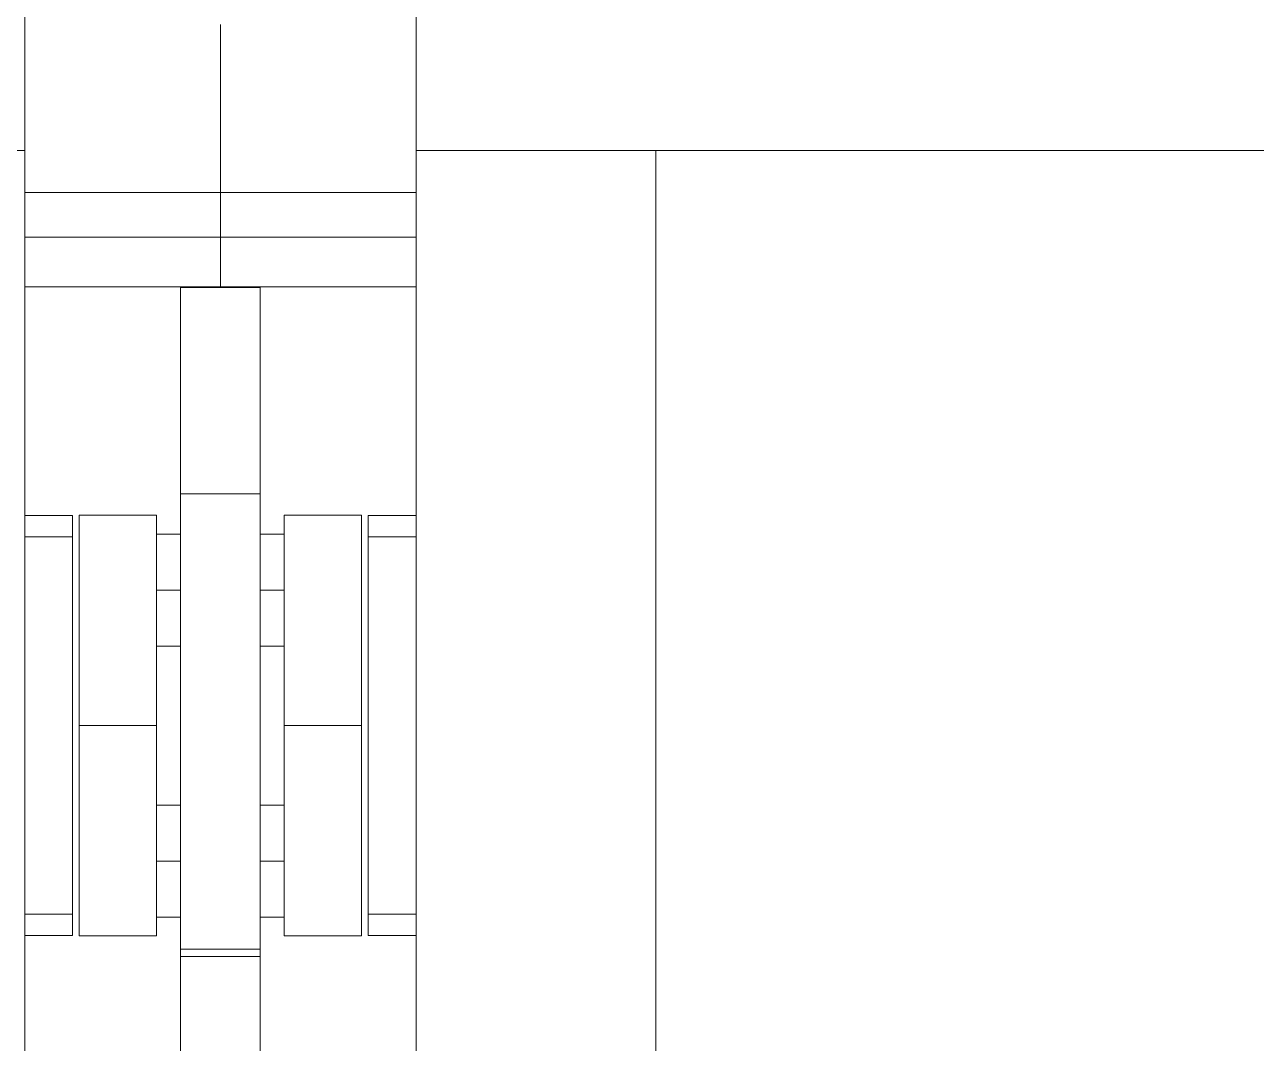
# Model space of a CAD drawing. Header units: millimetres. Extents: x -46169 to 237885, y -84465 to 18123.
# Drawn here: x 230815.9 to 230970.1, y -80615.1 to -80487.6 of the extents above; entities that cross this region are included whole.
import ezdxf

# ---------------------------------------------------------------- set-up
doc = ezdxf.new("R2010")
doc.units = ezdxf.units.MM
doc.header["$MEASUREMENT"] = 0
doc.linetypes.add('Wipeout_Contour', pattern=[1000, 0, -1000])
doc.layers.add('New_A-20-M_Floor_Slab', color=7, linetype='Continuous')
doc.layers.add('New_A-35-M_FFE_Fixed', color=7, linetype='Continuous')
doc.layers.add('New_A-35-M_FFE_Fixed_Pen_No__1', color=7, linetype='Continuous', lineweight=13)

# ---------------------------------------------------------------- blocks, each defined once
blk = doc.blocks.new('Section Elem_269_4', base_point=(208268.76, -84332.61))
at = {"color": 254, "linetype": 'Wipeout_Contour', "lineweight": 0, "ltscale": 3911761.445646594}
blk.add_wipeout([(230821.94, -80601.62), (230815.94, -80601.62), (230815.94, -80615.11), (230835.44, -80615.11), (230835.44, -80599.29), (230832.44, -80599.29), (230832.44, -80601.65), (230822.75, -80601.65), (230822.75, -80549.01), (230832.44, -80549.01), (230832.44, -80551.38), (230835.44, -80551.38), (230835.44, -80520.4), (230815.94, -80520.4), (230815.94, -80549.04), (230821.94, -80549.04)], dxfattribs=at).dxf.layer = 'New_A-20-M_Floor_Slab'
at = {"color": 254, "linetype": 'Wipeout_Contour', "lineweight": 0, "ltscale": 3912182.668352155}
blk.add_wipeout([(230864.94, -80520.4), (230845.44, -80520.4), (230845.44, -80551.38), (230848.44, -80551.38), (230848.44, -80549.01), (230858.12, -80549.01), (230858.12, -80601.65), (230848.44, -80601.65), (230848.44, -80599.29), (230845.44, -80599.29), (230845.44, -80615.11), (230864.94, -80615.11), (230864.94, -80601.62), (230858.94, -80601.62), (230858.94, -80549.04), (230864.94, -80549.04)], dxfattribs=at).dxf.layer = 'New_A-20-M_Floor_Slab'
at = {"color": 254, "linetype": 'Wipeout_Contour', "lineweight": 0, "ltscale": 977970.877563}
blk.add_wipeout([(230832.44, -80565.38), (230832.44, -80585.29), (230835.44, -80585.29), (230835.44, -80565.38)], dxfattribs=at).dxf.layer = 'New_A-20-M_Floor_Slab'
at = {"color": 254, "linetype": 'Wipeout_Contour', "lineweight": 0, "ltscale": 978019.972754}
blk.add_wipeout([(230848.44, -80565.38), (230845.44, -80565.38), (230845.44, -80585.29), (230848.44, -80585.29)], dxfattribs=at).dxf.layer = 'New_A-20-M_Floor_Slab'
blk = doc.blocks.new('Section Elem_272_4', base_point=(208268.76, -84332.61))
at = {"color": 254, "linetype": 'Wipeout_Contour', "lineweight": 0, "ltscale": 1222403.682697684}
blk.add_wipeout([(230840.44, -80520.4), (230835.44, -80520.4), (230835.44, -80520.48), (230845.44, -80520.48), (230845.44, -80520.4)], dxfattribs=at).dxf.layer = 'New_A-35-M_FFE_Fixed'
at = {"color": 254, "linetype": 'Wipeout_Contour', "lineweight": 0, "ltscale": 977944.945383}
blk.add_wipeout([(230845.44, -80538.96), (230845.44, -80535.1), (230835.44, -80535.1), (230835.44, -80538.96)], dxfattribs=at).dxf.layer = 'New_A-35-M_FFE_Fixed'
at = {"color": 254, "linetype": 'Wipeout_Contour', "lineweight": 0, "ltscale": 977956.886688}
blk.add_wipeout([(230845.44, -80546.33), (230845.44, -80545.85), (230835.44, -80545.85), (230835.44, -80546.33)], dxfattribs=at).dxf.layer = 'New_A-35-M_FFE_Fixed'
at = {"color": 254, "linetype": 'Wipeout_Contour', "lineweight": 0, "ltscale": 977879.917204}
blk.add_wipeout([(230815.94, -80549.04), (230815.94, -80549.56), (230821.94, -80549.56), (230821.94, -80549.04)], dxfattribs=at).dxf.layer = 'New_A-35-M_FFE_Fixed'
at = {"color": 254, "linetype": 'Wipeout_Contour', "lineweight": 0, "ltscale": 977941.003774}
blk.add_wipeout([(230832.44, -80553.43), (230835.44, -80553.43), (230835.44, -80551.91), (230832.44, -80551.91)], dxfattribs=at).dxf.layer = 'New_A-35-M_FFE_Fixed'
at = {"color": 254, "linetype": 'Wipeout_Contour', "lineweight": 0, "ltscale": 977946.761971}
blk.add_wipeout([(230832.44, -80555.7), (230832.44, -80558.38), (230835.44, -80558.38), (230835.44, -80555.7)], dxfattribs=at).dxf.layer = 'New_A-35-M_FFE_Fixed'
at = {"color": 254, "linetype": 'Wipeout_Contour', "lineweight": 0, "ltscale": 977956.051228}
blk.add_wipeout([(230832.44, -80563.33), (230832.44, -80564.84), (230835.44, -80564.84), (230835.44, -80563.33)], dxfattribs=at).dxf.layer = 'New_A-35-M_FFE_Fixed'
at = {"color": 254, "linetype": 'Wipeout_Contour', "lineweight": 0, "ltscale": 977988.201787}
blk.add_wipeout([(230832.44, -80589.61), (230835.44, -80589.61), (230835.44, -80587.34), (230832.44, -80587.34)], dxfattribs=at).dxf.layer = 'New_A-35-M_FFE_Fixed'
at = {"color": 254, "linetype": 'Wipeout_Contour', "lineweight": 0, "ltscale": 977998.259948}
blk.add_wipeout([(230832.44, -80594.97), (230832.44, -80597.24), (230835.44, -80597.24), (230835.44, -80594.97)], dxfattribs=at).dxf.layer = 'New_A-35-M_FFE_Fixed'
at = {"color": 254, "linetype": 'Wipeout_Contour', "lineweight": 0, "ltscale": 977948.551002}
blk.add_wipeout([(230815.94, -80601.11), (230815.94, -80601.62), (230821.94, -80601.62), (230821.94, -80601.11)], dxfattribs=at).dxf.layer = 'New_A-35-M_FFE_Fixed'
at = {"color": 254, "linetype": 'Wipeout_Contour', "lineweight": 0, "ltscale": 978032.928315}
blk.add_wipeout([(230845.44, -80604.23), (230845.44, -80603.32), (230835.44, -80603.32), (230835.44, -80604.23)], dxfattribs=at).dxf.layer = 'New_A-35-M_FFE_Fixed'
at = {"color": 254, "linetype": 'Wipeout_Contour', "lineweight": 0, "ltscale": 978037.209617}
blk.add_wipeout([(230845.44, -80606.1), (230835.44, -80606.1), (230835.44, -80607.94), (230845.44, -80607.94)], dxfattribs=at).dxf.layer = 'New_A-35-M_FFE_Fixed'
at = {"color": 254, "linetype": 'Wipeout_Contour', "lineweight": 0, "ltscale": 978041.971273}
blk.add_wipeout([(230845.44, -80611.52), (230845.44, -80609.75), (230835.44, -80609.75), (230835.44, -80611.52)], dxfattribs=at).dxf.layer = 'New_A-35-M_FFE_Fixed'
at = {"color": 254, "linetype": 'Wipeout_Contour', "lineweight": 0, "ltscale": 978048.783259}
blk.add_wipeout([(230845.44, -80616.64), (230845.44, -80614.96), (230835.44, -80614.96), (230835.44, -80616.64)], dxfattribs=at).dxf.layer = 'New_A-35-M_FFE_Fixed'
at = {"color": 254, "linetype": 'Wipeout_Contour', "lineweight": 0, "ltscale": 977926.580844}
blk.add_wipeout([(230845.44, -80525.7), (230845.44, -80520.48), (230835.44, -80520.48), (230835.44, -80525.7)], dxfattribs=at).dxf.layer = 'New_A-35-M_FFE_Fixed'
at = {"color": 254, "linetype": 'Wipeout_Contour', "lineweight": 0, "ltscale": 977939.453728}
blk.add_wipeout([(230845.44, -80535.1), (230845.44, -80530.63), (230835.44, -80530.63), (230835.44, -80535.1)], dxfattribs=at).dxf.layer = 'New_A-35-M_FFE_Fixed'
at = {"color": 254, "linetype": 'Wipeout_Contour', "lineweight": 0, "ltscale": 977949.565614}
blk.add_wipeout([(230845.44, -80542.11), (230845.44, -80538.96), (230835.44, -80538.96), (230835.44, -80542.11)], dxfattribs=at).dxf.layer = 'New_A-35-M_FFE_Fixed'
at = {"color": 254, "linetype": 'Wipeout_Contour', "lineweight": 0, "ltscale": 977958.424933}
blk.add_wipeout([(230835.44, -80546.33), (230835.44, -80548.19), (230845.44, -80548.19), (230845.44, -80546.33)], dxfattribs=at).dxf.layer = 'New_A-35-M_FFE_Fixed'
at = {"color": 254, "linetype": 'Wipeout_Contour', "lineweight": 0, "ltscale": 977939.652749}
blk.add_wipeout([(230832.44, -80551.91), (230835.44, -80551.91), (230835.44, -80551.38), (230832.44, -80551.38)], dxfattribs=at).dxf.layer = 'New_A-35-M_FFE_Fixed'
at = {"color": 254, "linetype": 'Wipeout_Contour', "lineweight": 0, "ltscale": 1222429.82265795}
blk.add_wipeout([(230832.44, -80555.7), (230835.44, -80555.7), (230835.44, -80553.51), (230835.44, -80553.43), (230832.44, -80553.43)], dxfattribs=at).dxf.layer = 'New_A-35-M_FFE_Fixed'
at = {"color": 254, "linetype": 'Wipeout_Contour', "lineweight": 0, "ltscale": 1222442.623617338}
blk.add_wipeout([(230832.44, -80563.33), (230835.44, -80563.33), (230835.44, -80561.63), (230835.44, -80561.05), (230832.44, -80561.05)], dxfattribs=at).dxf.layer = 'New_A-35-M_FFE_Fixed'
at = {"color": 254, "linetype": 'Wipeout_Contour', "lineweight": 0, "ltscale": 977957.402429}
blk.add_wipeout([(230832.44, -80564.84), (230832.44, -80565.38), (230835.44, -80565.38), (230835.44, -80564.84)], dxfattribs=at).dxf.layer = 'New_A-35-M_FFE_Fixed'
at = {"color": 254, "linetype": 'Wipeout_Contour', "lineweight": 0, "ltscale": 977985.704441}
blk.add_wipeout([(230832.44, -80587.34), (230835.44, -80587.34), (230835.44, -80585.82), (230832.44, -80585.82)], dxfattribs=at).dxf.layer = 'New_A-35-M_FFE_Fixed'
at = {"color": 254, "linetype": 'Wipeout_Contour', "lineweight": 0, "ltscale": 1222494.123909478}
blk.add_wipeout([(230832.44, -80594.97), (230835.44, -80594.97), (230835.44, -80592.38), (230835.44, -80592.29), (230832.44, -80592.29)], dxfattribs=at).dxf.layer = 'New_A-35-M_FFE_Fixed'
at = {"color": 254, "linetype": 'Wipeout_Contour', "lineweight": 0, "ltscale": 978000.757544}
blk.add_wipeout([(230832.44, -80597.24), (230832.44, -80598.75), (230835.44, -80598.75), (230835.44, -80597.24)], dxfattribs=at).dxf.layer = 'New_A-35-M_FFE_Fixed'
at = {"color": 254, "linetype": 'Wipeout_Contour', "lineweight": 0, "ltscale": 977946.787863}
blk.add_wipeout([(230821.94, -80598.94), (230815.94, -80598.94), (230815.94, -80601.11), (230821.94, -80601.11)], dxfattribs=at).dxf.layer = 'New_A-35-M_FFE_Fixed'
at = {"color": 254, "linetype": 'Wipeout_Contour', "lineweight": 0, "ltscale": 978032.138399}
blk.add_wipeout([(230845.44, -80603.32), (230845.44, -80603.03), (230835.44, -80603.03), (230835.44, -80603.32)], dxfattribs=at).dxf.layer = 'New_A-35-M_FFE_Fixed'
at = {"color": 254, "linetype": 'Wipeout_Contour', "lineweight": 0, "ltscale": 978034.762776}
blk.add_wipeout([(230845.44, -80604.23), (230835.44, -80604.23), (230835.44, -80606.1), (230845.44, -80606.1)], dxfattribs=at).dxf.layer = 'New_A-35-M_FFE_Fixed'
at = {"color": 254, "linetype": 'Wipeout_Contour', "lineweight": 0, "ltscale": 978039.612459}
blk.add_wipeout([(230835.44, -80609.75), (230845.44, -80609.75), (230845.44, -80607.94), (230835.44, -80607.94)], dxfattribs=at).dxf.layer = 'New_A-35-M_FFE_Fixed'
at = {"color": 254, "linetype": 'Wipeout_Contour', "lineweight": 0, "ltscale": 978046.790129}
blk.add_wipeout([(230835.44, -80614.96), (230845.44, -80614.96), (230845.44, -80613.61), (230835.44, -80613.61)], dxfattribs=at).dxf.layer = 'New_A-35-M_FFE_Fixed'
at = {"layer": 'New_A-35-M_FFE_Fixed_Pen_No__1', "linetype": 'Continuous'}
blk.add_line((230821.94, -80601.62), (230821.94, -80601.11), dxfattribs=at)
at = {"color": 254, "linetype": 'Wipeout_Contour', "lineweight": 0, "ltscale": 977933.266268}
blk.add_wipeout([(230845.44, -80525.7), (230835.44, -80525.7), (230835.44, -80530.63), (230845.44, -80530.63)], dxfattribs=at).dxf.layer = 'New_A-35-M_FFE_Fixed'
at = {"color": 254, "linetype": 'Wipeout_Contour', "lineweight": 0, "ltscale": 977953.166651}
blk.add_wipeout([(230835.44, -80542.11), (230835.44, -80544.43), (230845.44, -80544.43), (230845.44, -80542.11)], dxfattribs=at).dxf.layer = 'New_A-35-M_FFE_Fixed'
at = {"color": 254, "linetype": 'Wipeout_Contour', "lineweight": 0, "ltscale": 977914.233285}
blk.add_wipeout([(230821.94, -80598.94), (230821.94, -80551.72), (230815.94, -80551.72), (230815.94, -80598.94)], dxfattribs=at).dxf.layer = 'New_A-35-M_FFE_Fixed'
at = {"color": 254, "linetype": 'Wipeout_Contour', "lineweight": 0, "ltscale": 1222438.33369309}
blk.add_wipeout([(230832.44, -80558.38), (230832.44, -80561.05), (230835.44, -80561.05), (230835.44, -80558.66), (230835.44, -80558.38)], dxfattribs=at).dxf.layer = 'New_A-35-M_FFE_Fixed'
at = {"color": 254, "linetype": 'Wipeout_Contour', "lineweight": 0, "ltscale": 977984.352908}
blk.add_wipeout([(230832.44, -80585.29), (230832.44, -80585.82), (230835.44, -80585.82), (230835.44, -80585.29)], dxfattribs=at).dxf.layer = 'New_A-35-M_FFE_Fixed'
at = {"color": 254, "linetype": 'Wipeout_Contour', "lineweight": 0, "ltscale": 1222490.476570892}
blk.add_wipeout([(230835.44, -80589.61), (230832.44, -80589.61), (230832.44, -80592.29), (230835.44, -80592.29), (230835.44, -80591.39)], dxfattribs=at).dxf.layer = 'New_A-35-M_FFE_Fixed'
at = {"color": 254, "linetype": 'Wipeout_Contour', "lineweight": 0, "ltscale": 978002.109254}
blk.add_wipeout([(230835.44, -80598.75), (230832.44, -80598.75), (230832.44, -80599.29), (230835.44, -80599.29)], dxfattribs=at).dxf.layer = 'New_A-35-M_FFE_Fixed'
at = {"color": 254, "linetype": 'Wipeout_Contour', "lineweight": 0, "ltscale": 978044.28603}
blk.add_wipeout([(230845.44, -80611.52), (230835.44, -80611.52), (230835.44, -80613.26), (230845.44, -80613.26)], dxfattribs=at).dxf.layer = 'New_A-35-M_FFE_Fixed'
at = {"layer": 'New_A-35-M_FFE_Fixed_Pen_No__1', "linetype": 'Continuous'}
blk.add_line((230821.94, -80601.11), (230821.94, -80598.94), dxfattribs=at)
at = {"color": 254, "linetype": 'Wipeout_Contour', "lineweight": 0, "ltscale": 977881.679372}
blk.add_wipeout([(230815.94, -80551.72), (230821.94, -80551.72), (230821.94, -80549.56), (230815.94, -80549.56)], dxfattribs=at).dxf.layer = 'New_A-35-M_FFE_Fixed'
at = {"color": 254, "linetype": 'Wipeout_Contour', "lineweight": 0, "ltscale": 977970.061472}
blk.add_wipeout([(230845.44, -80558.66), (230845.44, -80553.51), (230835.44, -80553.51), (230835.44, -80558.66)], dxfattribs=at).dxf.layer = 'New_A-35-M_FFE_Fixed'
at = {"color": 254, "linetype": 'Wipeout_Contour', "lineweight": 0, "ltscale": 978010.319936}
blk.add_wipeout([(230835.44, -80591.39), (230845.44, -80591.39), (230845.44, -80581.87), (230835.44, -80581.87)], dxfattribs=at).dxf.layer = 'New_A-35-M_FFE_Fixed'
at = {"color": 254, "linetype": 'Wipeout_Contour', "lineweight": 0, "ltscale": 977965.828561}
blk.add_wipeout([(230822.75, -80585.4), (230822.75, -80593.94), (230832.44, -80593.94), (230832.44, -80585.4)], dxfattribs=at).dxf.layer = 'New_A-35-M_FFE_Fixed'
at = {"color": 254, "linetype": 'Wipeout_Contour', "lineweight": 0, "ltscale": 978022.171524}
blk.add_wipeout([(230845.44, -80598.86), (230845.44, -80592.38), (230835.44, -80592.38), (230835.44, -80598.86)], dxfattribs=at).dxf.layer = 'New_A-35-M_FFE_Fixed'
at = {"layer": 'New_A-35-M_FFE_Fixed_Pen_No__1', "linetype": 'Continuous'}
for p, q in [((230821.94, -80549.56), (230821.94, -80549.04)), ((230821.94, -80551.72), (230821.94, -80549.56)), ((230821.94, -80598.94), (230821.94, -80551.72)), ((230832.44, -80592.29), (230835.44, -80592.29))]:
    blk.add_line(p, q, dxfattribs=at)
at = {"color": 254, "linetype": 'Wipeout_Contour', "lineweight": 0, "ltscale": 977846.290475}
blk.add_wipeout([(230815.94, -80503.33), (230785.94, -80503.33), (230785.94, -80647.33), (230815.94, -80647.33)], dxfattribs=at).dxf.layer = 'New_A-35-M_FFE_Fixed'
at = {"color": 254, "linetype": 'Wipeout_Contour', "lineweight": 0, "ltscale": 977963.158231}
blk.add_wipeout([(230845.44, -80553.51), (230845.44, -80548.19), (230835.44, -80548.19), (230835.44, -80553.51)], dxfattribs=at).dxf.layer = 'New_A-35-M_FFE_Fixed'
at = {"color": 254, "linetype": 'Wipeout_Contour', "lineweight": 0, "ltscale": 977997.211749}
blk.add_wipeout([(230845.44, -80581.87), (230845.44, -80571.51), (230835.44, -80571.51), (230835.44, -80581.87)], dxfattribs=at).dxf.layer = 'New_A-35-M_FFE_Fixed'
at = {"color": 254, "linetype": 'Wipeout_Contour', "lineweight": 0, "ltscale": 977953.560196}
blk.add_wipeout([(230832.44, -80575.33), (230822.75, -80575.33), (230822.75, -80585.4), (230832.44, -80585.4)], dxfattribs=at).dxf.layer = 'New_A-35-M_FFE_Fixed'
at = {"color": 254, "linetype": 'Wipeout_Contour', "lineweight": 0, "ltscale": 977975.219179}
blk.add_wipeout([(230832.44, -80599.65), (230832.44, -80593.94), (230822.75, -80593.94), (230822.75, -80599.65)], dxfattribs=at).dxf.layer = 'New_A-35-M_FFE_Fixed'
at = {"layer": 'New_A-35-M_FFE_Fixed_Pen_No__1', "linetype": 'Continuous'}
for p, q in [((230815.94, -80549.04), (230821.94, -80549.04)), ((230815.94, -80551.72), (230821.94, -80551.72)), ((230822.75, -80593.94), (230822.75, -80585.4)), ((230832.44, -80585.29), (230835.44, -80585.29)), ((230832.44, -80593.94), (230832.44, -80585.4)), ((230815.94, -80598.94), (230821.94, -80598.94)), ((230815.94, -80601.62), (230821.94, -80601.62))]:
    blk.add_line(p, q, dxfattribs=at)
at = {"color": 254, "linetype": 'Wipeout_Contour', "lineweight": 0, "ltscale": 976759.016512}
blk.add_wipeout([(230314.94, -80346.96), (230314.94, -80503.33), (230815.94, -80503.33), (230815.94, -80346.96)], dxfattribs=at).dxf.layer = 'New_A-35-M_FFE_Fixed'
at = {"color": 254, "linetype": 'Wipeout_Contour', "lineweight": 0, "ltscale": 977864.378401}
blk.add_wipeout([(230840.44, -80510.54), (230815.94, -80510.54), (230815.94, -80511.45), (230840.44, -80511.45)], dxfattribs=at).dxf.layer = 'New_A-35-M_FFE_Fixed'
at = {"color": 254, "linetype": 'Wipeout_Contour', "lineweight": 0, "ltscale": 977872.672305}
blk.add_wipeout([(230840.44, -80514.18), (230815.94, -80514.18), (230815.94, -80520.4), (230840.44, -80520.4)], dxfattribs=at).dxf.layer = 'New_A-35-M_FFE_Fixed'
at = {"color": 254, "linetype": 'Wipeout_Contour', "lineweight": 0, "ltscale": 977983.876344}
blk.add_wipeout([(230835.44, -80571.51), (230845.44, -80571.51), (230845.44, -80561.63), (230835.44, -80561.63)], dxfattribs=at).dxf.layer = 'New_A-35-M_FFE_Fixed'
at = {"color": 254, "linetype": 'Wipeout_Contour', "lineweight": 0, "ltscale": 977940.282378}
blk.add_wipeout([(230832.44, -80575.33), (230832.44, -80565.26), (230822.75, -80565.26), (230822.75, -80575.33)], dxfattribs=at).dxf.layer = 'New_A-35-M_FFE_Fixed'
at = {"color": 254, "linetype": 'Wipeout_Contour', "lineweight": 0, "ltscale": 977980.30164}
blk.add_wipeout([(230822.75, -80599.65), (230822.75, -80601.65), (230832.44, -80601.65), (230832.44, -80599.65)], dxfattribs=at).dxf.layer = 'New_A-35-M_FFE_Fixed'
at = {"layer": 'New_A-35-M_FFE_Fixed_Pen_No__1', "linetype": 'Continuous'}
for p, q in [((230840.44, -80520.4), (230815.94, -80520.4)), ((230822.75, -80575.33), (230832.44, -80575.33)), ((230822.75, -80585.4), (230822.75, -80575.33)), ((230832.44, -80585.4), (230832.44, -80575.33)), ((230822.75, -80599.65), (230822.75, -80593.94)), ((230832.44, -80599.65), (230832.44, -80593.94)), ((230822.75, -80601.65), (230822.75, -80599.65)), ((230832.44, -80599.29), (230835.44, -80599.29)), ((230832.44, -80601.65), (230832.44, -80599.65)), ((230822.75, -80601.65), (230832.44, -80601.65))]:
    blk.add_line(p, q, dxfattribs=at)
at = {"color": 254, "linetype": 'Wipeout_Contour', "lineweight": 0, "ltscale": 977838.178924}
blk.add_wipeout([(230840.44, -80487.59), (230815.94, -80487.59), (230815.94, -80494.61), (230840.44, -80494.61)], dxfattribs=at).dxf.layer = 'New_A-35-M_FFE_Fixed'
at = {"color": 254, "linetype": 'Wipeout_Contour', "lineweight": 0, "ltscale": 977868.424334}
blk.add_wipeout([(230815.94, -80514.18), (230840.44, -80514.18), (230840.44, -80513.95), (230815.94, -80513.95)], dxfattribs=at).dxf.layer = 'New_A-35-M_FFE_Fixed'
at = {"color": 254, "linetype": 'Wipeout_Contour', "lineweight": 0, "ltscale": 977928.016535}
blk.add_wipeout([(230822.75, -80556.72), (230822.75, -80565.26), (230832.44, -80565.26), (230832.44, -80556.72)], dxfattribs=at).dxf.layer = 'New_A-35-M_FFE_Fixed'
at = {"layer": 'New_A-35-M_FFE_Fixed_Pen_No__1', "linetype": 'Continuous'}
for p, q in [((230832.44, -80558.38), (230835.44, -80558.38)), ((230822.75, -80575.33), (230822.75, -80565.26)), ((230832.44, -80575.33), (230832.44, -80565.26)), ((230832.44, -80565.38), (230835.44, -80565.38))]:
    blk.add_line(p, q, dxfattribs=at)
at = {"color": 254, "linetype": 'Wipeout_Contour', "lineweight": 0, "ltscale": 977847.421091}
blk.add_wipeout([(230840.44, -80494.61), (230815.94, -80494.61), (230815.94, -80501.63), (230840.44, -80501.63)], dxfattribs=at).dxf.layer = 'New_A-35-M_FFE_Fixed'
at = {"color": 254, "linetype": 'Wipeout_Contour', "lineweight": 0, "ltscale": 977867.368006}
blk.add_wipeout([(230840.44, -80512.98), (230815.94, -80512.98), (230815.94, -80513.55), (230840.44, -80513.55)], dxfattribs=at).dxf.layer = 'New_A-35-M_FFE_Fixed'
at = {"color": 254, "linetype": 'Wipeout_Contour', "lineweight": 0, "ltscale": 977918.629484}
blk.add_wipeout([(230832.44, -80556.72), (230832.44, -80551.02), (230822.75, -80551.02), (230822.75, -80556.72)], dxfattribs=at).dxf.layer = 'New_A-35-M_FFE_Fixed'
at = {"layer": 'New_A-35-M_FFE_Fixed_Pen_No__1', "linetype": 'Continuous'}
for p, q in [((230822.75, -80565.26), (230822.75, -80556.72)), ((230832.44, -80565.26), (230832.44, -80556.72))]:
    blk.add_line(p, q, dxfattribs=at)
at = {"color": 254, "linetype": 'Wipeout_Contour', "lineweight": 0, "ltscale": 1222309.033219127}
blk.add_wipeout([(230815.94, -80501.63), (230815.94, -80503.33), (230815.94, -80508.61), (230840.44, -80508.61), (230840.44, -80501.63)], dxfattribs=at).dxf.layer = 'New_A-35-M_FFE_Fixed'
at = {"color": 254, "linetype": 'Wipeout_Contour', "lineweight": 0, "ltscale": 977866.527411}
blk.add_wipeout([(230840.44, -80512.27), (230815.94, -80512.27), (230815.94, -80512.98), (230840.44, -80512.98)], dxfattribs=at).dxf.layer = 'New_A-35-M_FFE_Fixed'
at = {"color": 254, "linetype": 'Wipeout_Contour', "lineweight": 0, "ltscale": 977913.549543}
blk.add_wipeout([(230822.75, -80551.02), (230832.44, -80551.02), (230832.44, -80549.01), (230822.75, -80549.01)], dxfattribs=at).dxf.layer = 'New_A-35-M_FFE_Fixed'
at = {"layer": 'New_A-35-M_FFE_Fixed_Pen_No__1', "linetype": 'Continuous'}
for p, q in [((230815.94, -80503.33), (230815.94, -80346.96)), ((230785.94, -80503.33), (230815.94, -80503.33)), ((230822.75, -80551.02), (230822.75, -80549.01)), ((230822.75, -80549.01), (230832.44, -80549.01)), ((230832.44, -80551.02), (230832.44, -80549.01)), ((230822.75, -80556.72), (230822.75, -80551.02)), ((230832.44, -80556.72), (230832.44, -80551.02)), ((230832.44, -80551.38), (230835.44, -80551.38))]:
    blk.add_line(p, q, dxfattribs=at)
at = {"color": 254, "linetype": 'Wipeout_Contour', "lineweight": 0, "ltscale": 977861.882008}
blk.add_wipeout([(230815.94, -80509.58), (230840.44, -80509.58), (230840.44, -80508.61), (230815.94, -80508.61)], dxfattribs=at).dxf.layer = 'New_A-35-M_FFE_Fixed'
at = {"color": 254, "linetype": 'Wipeout_Contour', "lineweight": 0, "ltscale": 977865.518205}
blk.add_wipeout([(230840.44, -80511.45), (230815.94, -80511.45), (230815.94, -80512.27), (230840.44, -80512.27)], dxfattribs=at).dxf.layer = 'New_A-35-M_FFE_Fixed'
at = {"color": 254, "linetype": 'Wipeout_Contour', "lineweight": 0, "ltscale": 977868.008385}
blk.add_wipeout([(230815.94, -80513.95), (230840.44, -80513.95), (230840.44, -80513.55), (230815.94, -80513.55)], dxfattribs=at).dxf.layer = 'New_A-35-M_FFE_Fixed'
at = {"layer": 'New_A-35-M_FFE_Fixed_Pen_No__1', "linetype": 'Continuous'}
for p, q in [((230840.44, -80508.61), (230815.94, -80508.61)), ((230840.44, -80514.18), (230815.94, -80514.18))]:
    blk.add_line(p, q, dxfattribs=at)
at = {"color": 254, "linetype": 'Wipeout_Contour', "lineweight": 0, "ltscale": 977863.150954}
blk.add_wipeout([(230840.44, -80509.58), (230815.94, -80509.58), (230815.94, -80510.54), (230840.44, -80510.54)], dxfattribs=at).dxf.layer = 'New_A-35-M_FFE_Fixed'
at = {"layer": 'New_A-35-M_FFE_Fixed_Pen_No__1', "linetype": 'Continuous'}
blk.add_line((230815.94, -80647.33), (230815.94, -80503.33), dxfattribs=at)
blk = doc.blocks.new('Section Elem_279_4', base_point=(208268.76, -84332.61))
at = {"layer": 'New_A-35-M_FFE_Fixed_Pen_No__1', "linetype": 'Continuous'}
for p, q in [((230835.44, -80520.48), (230835.44, -80520.4)), ((230835.44, -80525.7), (230835.44, -80520.48)), ((230835.44, -80530.63), (230835.44, -80525.7)), ((230845.44, -80530.63), (230845.44, -80525.7)), ((230835.44, -80535.1), (230835.44, -80530.63)), ((230845.44, -80535.1), (230845.44, -80530.63)), ((230835.44, -80538.96), (230835.44, -80535.1)), ((230845.44, -80538.96), (230845.44, -80535.1)), ((230835.44, -80542.11), (230835.44, -80538.96)), ((230845.44, -80542.11), (230845.44, -80538.96)), ((230835.44, -80553.51), (230835.44, -80548.19)), ((230835.44, -80581.87), (230835.44, -80571.51)), ((230845.44, -80581.87), (230845.44, -80571.51)), ((230845.44, -80604.23), (230835.44, -80604.23)), ((230835.44, -80606.1), (230835.44, -80604.23)), ((230845.44, -80606.1), (230845.44, -80604.23)), ((230835.44, -80607.94), (230835.44, -80606.1)), ((230845.44, -80607.94), (230845.44, -80606.1)), ((230835.44, -80609.75), (230835.44, -80607.94)), ((230845.44, -80609.75), (230845.44, -80607.94)), ((230835.44, -80611.52), (230835.44, -80609.75)), ((230845.44, -80611.52), (230845.44, -80609.75)), ((230835.44, -80616.64), (230835.44, -80614.96)), ((230845.44, -80616.64), (230845.44, -80614.96))]:
    blk.add_line(p, q, dxfattribs=at)
at = {"color": 254, "linetype": 'Wipeout_Contour', "lineweight": 0, "ltscale": 1468306.522585715}
blk.add_wipeout([(230864.94, -80346.96), (230864.94, -80503.33), (230894.94, -80503.33), (231335.94, -80503.33), (231365.94, -80503.33), (231365.94, -80346.96)], dxfattribs=at).dxf.layer = 'New_A-35-M_FFE_Fixed'
at = {"color": 254, "linetype": 'Wipeout_Contour', "lineweight": 0, "ltscale": 977955.633126}
blk.add_wipeout([(230845.44, -80545.85), (230845.44, -80544.43), (230835.44, -80544.43), (230835.44, -80545.85)], dxfattribs=at).dxf.layer = 'New_A-35-M_FFE_Fixed'
at = {"color": 254, "linetype": 'Wipeout_Contour', "lineweight": 0, "ltscale": 978010.560257}
blk.add_wipeout([(230848.44, -80551.02), (230858.12, -80551.02), (230858.12, -80549.01), (230848.44, -80549.01)], dxfattribs=at).dxf.layer = 'New_A-35-M_FFE_Fixed'
at = {"color": 254, "linetype": 'Wipeout_Contour', "lineweight": 0, "ltscale": 978044.076169}
blk.add_wipeout([(230858.94, -80549.56), (230858.94, -80551.72), (230864.94, -80551.72), (230864.94, -80549.56)], dxfattribs=at).dxf.layer = 'New_A-35-M_FFE_Fixed'
at = {"color": 254, "linetype": 'Wipeout_Contour', "lineweight": 0, "ltscale": 977975.411858}
blk.add_wipeout([(230845.44, -80561.63), (230845.44, -80558.66), (230835.44, -80558.66), (230835.44, -80561.63)], dxfattribs=at).dxf.layer = 'New_A-35-M_FFE_Fixed'
at = {"color": 254, "linetype": 'Wipeout_Contour', "lineweight": 0, "ltscale": 978037.29044}
blk.add_wipeout([(230848.44, -80565.26), (230848.44, -80575.33), (230858.12, -80575.33), (230858.12, -80565.26)], dxfattribs=at).dxf.layer = 'New_A-35-M_FFE_Fixed'
at = {"color": 254, "linetype": 'Wipeout_Contour', "lineweight": 0, "ltscale": 978017.24664}
blk.add_wipeout([(230845.44, -80592.38), (230845.44, -80591.39), (230835.44, -80591.39), (230835.44, -80592.38)], dxfattribs=at).dxf.layer = 'New_A-35-M_FFE_Fixed'
at = {"color": 254, "linetype": 'Wipeout_Contour', "lineweight": 0, "ltscale": 978029.198154}
blk.add_wipeout([(230845.44, -80603.03), (230845.44, -80598.86), (230835.44, -80598.86), (230835.44, -80603.03)], dxfattribs=at).dxf.layer = 'New_A-35-M_FFE_Fixed'
at = {"color": 254, "linetype": 'Wipeout_Contour', "lineweight": 0, "ltscale": 978077.305733}
blk.add_wipeout([(230858.12, -80599.65), (230848.44, -80599.65), (230848.44, -80601.65), (230858.12, -80601.65)], dxfattribs=at).dxf.layer = 'New_A-35-M_FFE_Fixed'
at = {"color": 254, "linetype": 'Wipeout_Contour', "lineweight": 0, "ltscale": 978110.936695}
blk.add_wipeout([(230864.94, -80601.11), (230858.94, -80601.11), (230858.94, -80601.62), (230864.94, -80601.62)], dxfattribs=at).dxf.layer = 'New_A-35-M_FFE_Fixed'
at = {"color": 254, "linetype": 'Wipeout_Contour', "lineweight": 0, "ltscale": 978045.665631}
blk.add_wipeout([(230845.44, -80613.61), (230845.44, -80613.26), (230835.44, -80613.26), (230835.44, -80613.61)], dxfattribs=at).dxf.layer = 'New_A-35-M_FFE_Fixed'
at = {"layer": 'New_A-35-M_FFE_Fixed_Pen_No__1', "linetype": 'Continuous'}
for p, q in [((230835.44, -80544.43), (230835.44, -80542.11)), ((230845.44, -80544.43), (230845.44, -80542.11)), ((230835.44, -80545.85), (230835.44, -80544.43)), ((230845.44, -80545.85), (230845.44, -80544.43)), ((230835.44, -80546.33), (230835.44, -80545.85)), ((230845.44, -80546.33), (230845.44, -80545.85)), ((230845.44, -80546.33), (230835.44, -80546.33)), ((230835.44, -80548.19), (230835.44, -80546.33)), ((230845.44, -80548.19), (230845.44, -80546.33)), ((230858.12, -80549.01), (230848.44, -80549.01)), ((230835.44, -80561.63), (230835.44, -80553.51)), ((230835.44, -80571.51), (230835.44, -80561.63)), ((230835.44, -80591.39), (230835.44, -80581.87)), ((230835.44, -80598.86), (230835.44, -80591.39)), ((230835.44, -80603.32), (230835.44, -80598.86)), ((230858.12, -80601.65), (230848.44, -80601.65)), ((230845.44, -80603.32), (230835.44, -80603.32)), ((230835.44, -80604.23), (230835.44, -80603.32)), ((230845.44, -80604.23), (230845.44, -80603.32)), ((230835.44, -80613.26), (230835.44, -80611.52)), ((230845.44, -80613.26), (230845.44, -80611.52)), ((230835.44, -80614.96), (230835.44, -80613.26)), ((230845.44, -80614.96), (230845.44, -80613.26))]:
    blk.add_line(p, q, dxfattribs=at)
at = {"color": 254, "linetype": 'Wipeout_Contour', "lineweight": 0, "ltscale": 977930.71471}
blk.add_wipeout([(230840.44, -80494.61), (230864.94, -80494.61), (230864.94, -80487.59), (230840.44, -80487.59)], dxfattribs=at).dxf.layer = 'New_A-35-M_FFE_Fixed'
at = {"color": 254, "linetype": 'Wipeout_Contour', "lineweight": 0, "ltscale": 979026.217131}
blk.add_wipeout([(230894.94, -80635.33), (231335.94, -80635.33), (231335.94, -80503.33), (230894.94, -80503.33)], dxfattribs=at).dxf.layer = 'New_A-35-M_FFE_Fixed'
at = {"color": 254, "linetype": 'Wipeout_Contour', "lineweight": 0, "ltscale": 978042.314293}
blk.add_wipeout([(230858.94, -80549.56), (230864.94, -80549.56), (230864.94, -80549.04), (230858.94, -80549.04)], dxfattribs=at).dxf.layer = 'New_A-35-M_FFE_Fixed'
at = {"color": 254, "linetype": 'Wipeout_Contour', "lineweight": 0, "ltscale": 978015.639694}
blk.add_wipeout([(230848.44, -80551.02), (230848.44, -80556.72), (230858.12, -80556.72), (230858.12, -80551.02)], dxfattribs=at).dxf.layer = 'New_A-35-M_FFE_Fixed'
at = {"color": 254, "linetype": 'Wipeout_Contour', "lineweight": 0, "ltscale": 978072.223777}
blk.add_wipeout([(230848.44, -80593.94), (230848.44, -80599.65), (230858.12, -80599.65), (230858.12, -80593.94)], dxfattribs=at).dxf.layer = 'New_A-35-M_FFE_Fixed'
at = {"color": 254, "linetype": 'Wipeout_Contour', "lineweight": 0, "ltscale": 978109.173849}
blk.add_wipeout([(230864.94, -80598.94), (230858.94, -80598.94), (230858.94, -80601.11), (230864.94, -80601.11)], dxfattribs=at).dxf.layer = 'New_A-35-M_FFE_Fixed'
at = {"layer": 'New_A-35-M_FFE_Fixed_Pen_No__1', "linetype": 'Continuous'}
for p, q in [((230858.12, -80551.02), (230858.12, -80549.01)), ((230858.94, -80549.56), (230858.94, -80549.04)), ((230858.12, -80601.65), (230858.12, -80599.65)), ((230858.94, -80601.62), (230858.94, -80601.11))]:
    blk.add_line(p, q, dxfattribs=at)
at = {"color": 254, "linetype": 'Wipeout_Contour', "lineweight": 0, "ltscale": 977939.955961}
blk.add_wipeout([(230840.44, -80501.63), (230864.94, -80501.63), (230864.94, -80494.61), (230840.44, -80494.61)], dxfattribs=at).dxf.layer = 'New_A-35-M_FFE_Fixed'
at = {"color": 254, "linetype": 'Wipeout_Contour', "lineweight": 0, "ltscale": 977988.749444}
blk.add_wipeout([(230845.44, -80551.91), (230848.44, -80551.91), (230848.44, -80551.38), (230845.44, -80551.38)], dxfattribs=at).dxf.layer = 'New_A-35-M_FFE_Fixed'
at = {"color": 254, "linetype": 'Wipeout_Contour', "lineweight": 0, "ltscale": 978076.624676}
blk.add_wipeout([(230858.94, -80551.72), (230858.94, -80598.94), (230864.94, -80598.94), (230864.94, -80551.72)], dxfattribs=at).dxf.layer = 'New_A-35-M_FFE_Fixed'
at = {"color": 254, "linetype": 'Wipeout_Contour', "lineweight": 0, "ltscale": 978025.025814}
blk.add_wipeout([(230848.44, -80556.72), (230848.44, -80565.26), (230858.12, -80565.26), (230858.12, -80556.72)], dxfattribs=at).dxf.layer = 'New_A-35-M_FFE_Fixed'
at = {"color": 254, "linetype": 'Wipeout_Contour', "lineweight": 0, "ltscale": 978062.83409}
blk.add_wipeout([(230858.12, -80585.4), (230848.44, -80585.4), (230848.44, -80593.94), (230858.12, -80593.94)], dxfattribs=at).dxf.layer = 'New_A-35-M_FFE_Fixed'
at = {"color": 254, "linetype": 'Wipeout_Contour', "lineweight": 0, "ltscale": 978051.202752}
blk.add_wipeout([(230845.44, -80598.75), (230845.44, -80599.29), (230848.44, -80599.29), (230848.44, -80598.75)], dxfattribs=at).dxf.layer = 'New_A-35-M_FFE_Fixed'
at = {"layer": 'New_A-35-M_FFE_Fixed_Pen_No__1', "linetype": 'Continuous'}
for p, q in [((230840.44, -80494.61), (230840.44, -80487.59)), ((230848.44, -80551.02), (230848.44, -80549.01)), ((230858.94, -80551.72), (230858.94, -80549.56)), ((230858.12, -80556.72), (230858.12, -80551.02)), ((230858.94, -80598.94), (230858.94, -80551.72)), ((230858.12, -80565.26), (230858.12, -80556.72)), ((230858.12, -80599.65), (230858.12, -80593.94)), ((230848.44, -80601.65), (230848.44, -80599.65)), ((230858.94, -80601.11), (230858.94, -80598.94))]:
    blk.add_line(p, q, dxfattribs=at)
at = {"color": 254, "linetype": 'Wipeout_Contour', "lineweight": 0, "ltscale": 978144.637596}
blk.add_wipeout([(230864.94, -80503.33), (230864.94, -80647.33), (230894.94, -80647.33), (230894.94, -80503.33)], dxfattribs=at).dxf.layer = 'New_A-35-M_FFE_Fixed'
at = {"color": 254, "linetype": 'Wipeout_Contour', "lineweight": 0, "ltscale": 977990.100402}
blk.add_wipeout([(230848.44, -80551.91), (230845.44, -80551.91), (230845.44, -80553.43), (230848.44, -80553.43)], dxfattribs=at).dxf.layer = 'New_A-35-M_FFE_Fixed'
at = {"color": 254, "linetype": 'Wipeout_Contour', "lineweight": 0, "ltscale": 977999.388702}
blk.add_wipeout([(230845.44, -80561.05), (230848.44, -80561.05), (230848.44, -80558.38), (230845.44, -80558.38)], dxfattribs=at).dxf.layer = 'New_A-35-M_FFE_Fixed'
at = {"color": 254, "linetype": 'Wipeout_Contour', "lineweight": 0, "ltscale": 1222509.209113003}
blk.add_wipeout([(230845.44, -80565.38), (230848.44, -80565.38), (230848.44, -80565.26), (230848.44, -80564.84), (230845.44, -80564.84)], dxfattribs=at).dxf.layer = 'New_A-35-M_FFE_Fixed'
at = {"color": 254, "linetype": 'Wipeout_Contour', "lineweight": 0, "ltscale": 978050.566941}
blk.add_wipeout([(230848.44, -80575.33), (230848.44, -80585.4), (230858.12, -80585.4), (230858.12, -80575.33)], dxfattribs=at).dxf.layer = 'New_A-35-M_FFE_Fixed'
at = {"color": 254, "linetype": 'Wipeout_Contour', "lineweight": 0, "ltscale": 1222556.200289371}
blk.add_wipeout([(230848.44, -80592.29), (230845.44, -80592.29), (230845.44, -80594.97), (230848.44, -80594.97), (230848.44, -80593.94)], dxfattribs=at).dxf.layer = 'New_A-35-M_FFE_Fixed'
at = {"color": 254, "linetype": 'Wipeout_Contour', "lineweight": 0, "ltscale": 978049.851172}
blk.add_wipeout([(230845.44, -80597.24), (230845.44, -80598.75), (230848.44, -80598.75), (230848.44, -80597.24)], dxfattribs=at).dxf.layer = 'New_A-35-M_FFE_Fixed'
at = {"layer": 'New_A-35-M_FFE_Fixed_Pen_No__1', "linetype": 'Continuous'}
for p, q in [((230894.94, -80647.33), (230894.94, -80503.33)), ((231335.94, -80503.33), (230894.94, -80503.33)), ((230864.94, -80549.04), (230858.94, -80549.04)), ((230848.44, -80551.38), (230845.44, -80551.38)), ((230864.94, -80551.72), (230858.94, -80551.72)), ((230858.12, -80575.33), (230858.12, -80565.26)), ((230858.12, -80575.33), (230848.44, -80575.33)), ((230858.12, -80585.4), (230858.12, -80575.33)), ((230858.12, -80593.94), (230858.12, -80585.4)), ((230845.44, -80603.32), (230845.44, -80598.86)), ((230848.44, -80599.29), (230845.44, -80599.29)), ((230864.94, -80598.94), (230858.94, -80598.94)), ((230864.94, -80601.62), (230858.94, -80601.62))]:
    blk.add_line(p, q, dxfattribs=at)
at = {"color": 254, "linetype": 'Wipeout_Contour', "lineweight": 0, "ltscale": 1222446.89017573}
blk.add_wipeout([(230864.94, -80501.63), (230840.44, -80501.63), (230840.44, -80508.61), (230864.94, -80508.61), (230864.94, -80503.33)], dxfattribs=at).dxf.layer = 'New_A-35-M_FFE_Fixed'
at = {"color": 254, "linetype": 'Wipeout_Contour', "lineweight": 0, "ltscale": 977956.91168}
blk.add_wipeout([(230840.44, -80511.45), (230864.94, -80511.45), (230864.94, -80510.54), (230840.44, -80510.54)], dxfattribs=at).dxf.layer = 'New_A-35-M_FFE_Fixed'
at = {"color": 254, "linetype": 'Wipeout_Contour', "lineweight": 0, "ltscale": 977965.204784}
blk.add_wipeout([(230864.94, -80514.18), (230840.44, -80514.18), (230840.44, -80520.4), (230864.94, -80520.4)], dxfattribs=at).dxf.layer = 'New_A-35-M_FFE_Fixed'
at = {"color": 254, "linetype": 'Wipeout_Contour', "lineweight": 0, "ltscale": 977992.596684}
blk.add_wipeout([(230845.44, -80555.7), (230848.44, -80555.7), (230848.44, -80553.43), (230845.44, -80553.43)], dxfattribs=at).dxf.layer = 'New_A-35-M_FFE_Fixed'
at = {"color": 254, "linetype": 'Wipeout_Contour', "lineweight": 0, "ltscale": 1222507.106320537}
blk.add_wipeout([(230845.44, -80563.33), (230845.44, -80564.84), (230848.44, -80564.84), (230848.44, -80563.59), (230848.44, -80563.33)], dxfattribs=at).dxf.layer = 'New_A-35-M_FFE_Fixed'
at = {"color": 254, "linetype": 'Wipeout_Contour', "lineweight": 0, "ltscale": 978033.44736}
blk.add_wipeout([(230845.44, -80585.29), (230845.44, -80585.82), (230848.44, -80585.82), (230848.44, -80585.29)], dxfattribs=at).dxf.layer = 'New_A-35-M_FFE_Fixed'
at = {"color": 254, "linetype": 'Wipeout_Contour', "lineweight": 0, "ltscale": 978047.353701}
blk.add_wipeout([(230848.44, -80594.97), (230845.44, -80594.97), (230845.44, -80597.24), (230848.44, -80597.24)], dxfattribs=at).dxf.layer = 'New_A-35-M_FFE_Fixed'
at = {"layer": 'New_A-35-M_FFE_Fixed_Pen_No__1', "linetype": 'Continuous'}
for p, q in [((230864.94, -80503.33), (230864.94, -80346.96)), ((230840.44, -80501.63), (230840.44, -80494.61)), ((230894.94, -80503.33), (230864.94, -80503.33)), ((230845.44, -80520.48), (230835.44, -80520.48)), ((230864.94, -80520.4), (230840.44, -80520.4)), ((230845.44, -80520.48), (230845.44, -80520.4)), ((230845.44, -80525.7), (230845.44, -80520.48)), ((230845.44, -80553.51), (230845.44, -80548.19)), ((230848.44, -80565.38), (230845.44, -80565.38)), ((230848.44, -80575.33), (230848.44, -80565.26)), ((230848.44, -80599.65), (230848.44, -80593.94))]:
    blk.add_line(p, q, dxfattribs=at)
at = {"color": 254, "linetype": 'Wipeout_Contour', "lineweight": 0, "ltscale": 977954.415524}
blk.add_wipeout([(230840.44, -80509.58), (230864.94, -80509.58), (230864.94, -80508.61), (230840.44, -80508.61)], dxfattribs=at).dxf.layer = 'New_A-35-M_FFE_Fixed'
at = {"color": 254, "linetype": 'Wipeout_Contour', "lineweight": 0, "ltscale": 977960.957214}
blk.add_wipeout([(230840.44, -80514.18), (230864.94, -80514.18), (230864.94, -80513.95), (230840.44, -80513.95)], dxfattribs=at).dxf.layer = 'New_A-35-M_FFE_Fixed'
at = {"color": 254, "linetype": 'Wipeout_Contour', "lineweight": 0, "ltscale": 1222495.624163296}
blk.add_wipeout([(230845.44, -80558.38), (230848.44, -80558.38), (230848.44, -80556.72), (230848.44, -80555.7), (230845.44, -80555.7)], dxfattribs=at).dxf.layer = 'New_A-35-M_FFE_Fixed'
at = {"color": 254, "linetype": 'Wipeout_Contour', "lineweight": 0, "ltscale": 978002.650504}
blk.add_wipeout([(230845.44, -80561.05), (230845.44, -80563.33), (230848.44, -80563.33), (230848.44, -80561.05)], dxfattribs=at).dxf.layer = 'New_A-35-M_FFE_Fixed'
at = {"color": 254, "linetype": 'Wipeout_Contour', "lineweight": 0, "ltscale": 1222544.714384713}
blk.add_wipeout([(230848.44, -80585.82), (230845.44, -80585.82), (230845.44, -80587.34), (230848.44, -80587.34), (230848.44, -80587.08)], dxfattribs=at).dxf.layer = 'New_A-35-M_FFE_Fixed'
at = {"layer": 'New_A-35-M_FFE_Fixed_Pen_No__1', "linetype": 'Continuous'}
for p, q in [((230840.44, -80508.61), (230840.44, -80501.63)), ((230864.94, -80508.61), (230840.44, -80508.61)), ((230848.44, -80556.72), (230848.44, -80551.02)), ((230845.44, -80561.63), (230845.44, -80553.51)), ((230848.44, -80565.26), (230848.44, -80556.72)), ((230848.44, -80558.38), (230845.44, -80558.38)), ((230845.44, -80571.51), (230845.44, -80561.63)), ((230848.44, -80585.4), (230848.44, -80575.33)), ((230848.44, -80585.29), (230845.44, -80585.29))]:
    blk.add_line(p, q, dxfattribs=at)
at = {"color": 254, "linetype": 'Wipeout_Contour', "lineweight": 0, "ltscale": 977955.68432}
blk.add_wipeout([(230840.44, -80510.54), (230864.94, -80510.54), (230864.94, -80509.58), (230840.44, -80509.58)], dxfattribs=at).dxf.layer = 'New_A-35-M_FFE_Fixed'
at = {"color": 254, "linetype": 'Wipeout_Contour', "lineweight": 0, "ltscale": 977959.901027}
blk.add_wipeout([(230840.44, -80513.55), (230864.94, -80513.55), (230864.94, -80512.98), (230840.44, -80512.98)], dxfattribs=at).dxf.layer = 'New_A-35-M_FFE_Fixed'
at = {"color": 254, "linetype": 'Wipeout_Contour', "lineweight": 0, "ltscale": 978037.296045}
blk.add_wipeout([(230845.44, -80589.61), (230848.44, -80589.61), (230848.44, -80587.34), (230845.44, -80587.34)], dxfattribs=at).dxf.layer = 'New_A-35-M_FFE_Fixed'
at = {"layer": 'New_A-35-M_FFE_Fixed_Pen_No__1', "linetype": 'Continuous'}
for p, q in [((230840.44, -80509.58), (230840.44, -80508.61)), ((230840.44, -80510.54), (230840.44, -80509.58))]:
    blk.add_line(p, q, dxfattribs=at)
at = {"color": 254, "linetype": 'Wipeout_Contour', "lineweight": 0, "ltscale": 977959.060501}
blk.add_wipeout([(230840.44, -80512.98), (230864.94, -80512.98), (230864.94, -80512.27), (230840.44, -80512.27)], dxfattribs=at).dxf.layer = 'New_A-35-M_FFE_Fixed'
at = {"color": 254, "linetype": 'Wipeout_Contour', "lineweight": 0, "ltscale": 978040.558833}
blk.add_wipeout([(230845.44, -80592.29), (230848.44, -80592.29), (230848.44, -80589.61), (230845.44, -80589.61)], dxfattribs=at).dxf.layer = 'New_A-35-M_FFE_Fixed'
at = {"layer": 'New_A-35-M_FFE_Fixed_Pen_No__1', "linetype": 'Continuous'}
for p, q in [((230845.44, -80591.39), (230845.44, -80581.87)), ((230848.44, -80593.94), (230848.44, -80585.4)), ((230845.44, -80598.86), (230845.44, -80591.39)), ((230848.44, -80592.29), (230845.44, -80592.29))]:
    blk.add_line(p, q, dxfattribs=at)
at = {"color": 254, "linetype": 'Wipeout_Contour', "lineweight": 0, "ltscale": 977958.051382}
blk.add_wipeout([(230840.44, -80512.27), (230864.94, -80512.27), (230864.94, -80511.45), (230840.44, -80511.45)], dxfattribs=at).dxf.layer = 'New_A-35-M_FFE_Fixed'
at = {"color": 254, "linetype": 'Wipeout_Contour', "lineweight": 0, "ltscale": 977960.541303}
blk.add_wipeout([(230840.44, -80513.95), (230864.94, -80513.95), (230864.94, -80513.55), (230840.44, -80513.55)], dxfattribs=at).dxf.layer = 'New_A-35-M_FFE_Fixed'
at = {"layer": 'New_A-35-M_FFE_Fixed_Pen_No__1', "linetype": 'Continuous'}
for p, q in [((230864.94, -80647.33), (230864.94, -80503.33)), ((230840.44, -80511.45), (230840.44, -80510.54)), ((230840.44, -80512.27), (230840.44, -80511.45)), ((230840.44, -80512.98), (230840.44, -80512.27)), ((230840.44, -80513.55), (230840.44, -80512.98)), ((230840.44, -80513.95), (230840.44, -80513.55)), ((230840.44, -80514.18), (230840.44, -80513.95)), ((230840.44, -80520.4), (230840.44, -80514.18)), ((230864.94, -80514.18), (230840.44, -80514.18))]:
    blk.add_line(p, q, dxfattribs=at)

msp = doc.modelspace()

# ---------------------------------------------------------------- block references
at = {"layer": 'New_A-20-M_Floor_Slab'}
msp.add_blockref('Section Elem_269_4', (208268.76, -84332.61), dxfattribs=at)

# ---------------------------------------------------------------- next in the draw order: block references
at = {"layer": 'New_A-35-M_FFE_Fixed'}
msp.add_blockref('Section Elem_272_4', (208268.76, -84332.61), dxfattribs=at)

# ---------------------------------------------------------------- next in the draw order: block references
msp.add_blockref('Section Elem_279_4', (208268.76, -84332.61), dxfattribs=at)

doc.saveas('drawing.dxf')
